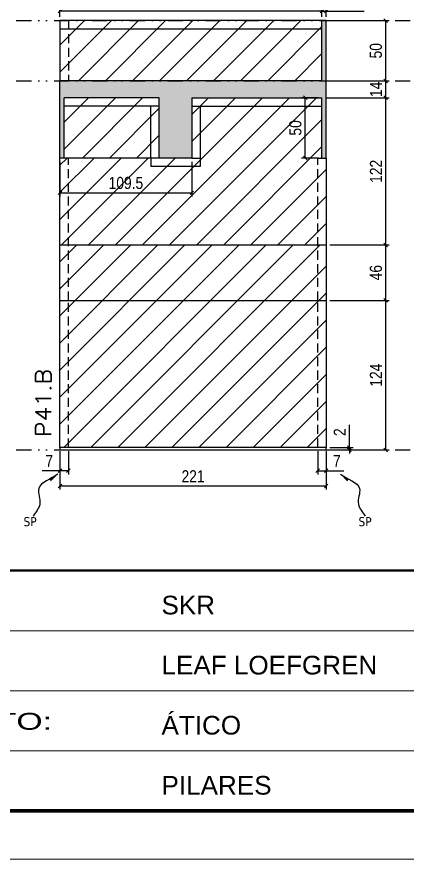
# Model space of a CAD drawing. Extents: x 14400 to 27878, y -21631 to 6985.
# Drawn here: x 14992 to 15316, y -5551 to -4853 of the extents above; entities that cross this region are included whole.
import ezdxf

# ---------------------------------------------------------------- set-up
doc = ezdxf.new("R2010")
doc.units = 0
for name, pattern in [('CONTINUO', [0]), ('DASHED', [0.75, 0.5, -0.25]), ('DIVIDE2', [0.625, 0.25, -0.125, 0, -0.125, 0, -0.125]), ('HIDDEN', [0.375, 0.25, -0.125])]:
    doc.linetypes.add(name, pattern=pattern)
for name, color, linetype in [('COTA', 241, 'Continuous'), ('Nível', 160, 'Continuous'), ('Painéis', 200, 'Continuous'), ('SARR_2.2x7', 40, 'Continuous'), ('texto', 7, 'Continuous')]:
    doc.layers.add(name, color=color, linetype=linetype)
for name, color, linetype, lineweight in [('Folhas', 255, 'Continuous', 9), ('Hachura', 251, 'Continuous', 9), ('SARRAFO DE PRESSAO', 251, 'DASHED', 9), ('Texto Seção', 7, 'Continuous', 15)]:
    doc.layers.add(name, color=color, linetype=linetype, lineweight=lineweight)
doc.styles.add('ARIAL', font='arial.ttf')
doc.styles.add('COTA TECNICA', font='techl___.ttf', dxfattribs={"height": 10})
doc.styles.add('COTA TECNICA-50', font='techl___.ttf', dxfattribs={"height": 10})
doc.styles.add('REGUA-120', font='ROMANS.shx', dxfattribs={"height": 15})
doc.styles.get("Standard").update_dxf_attribs({"font": 'arial.ttf'})
doc.styles.add('Tecnologia', font='')
doc.styles.get('Tecnologia').set_extended_font_data('Forgotten Futurist')
doc.dimstyles.new('COTA PAINEL-50', dxfattribs={"dimtxt": 10, "dimasz": 3, "dimexe": 3, "dimexo": 3, "dimgap": 3, "dimtad": 1, "dimdec": 1, "dimzin": 12, "dimdsep": 46, "dimtxsty": 'COTA TECNICA-50', "dimblk1": 'OBLIQUE', "dimblk2": 'OBLIQUE', "dimsah": 1, "dimcen": 0.9, "dimclrd": 4, "dimclre": 4, "dimclrt": 240, "dimadec": 1, "dimazin": 3, "dimtfac": 1, "dimtdec": 1, "dimtmove": 0, "dimatfit": 3, "dimfxl": 1, "dimtolj": 1, "dimtzin": 12, "dimarcsym": 0})
doc.dimstyles.new('PAINEL', dxfattribs={"dimtxt": 10, "dimasz": 3, "dimexe": 3, "dimexo": 3, "dimgap": 3, "dimtad": 1, "dimdec": 1, "dimzin": 12, "dimdsep": 46, "dimtxsty": 'COTA TECNICA', "dimblk1": 'OBLIQUE', "dimblk2": 'OBLIQUE', "dimsah": 1, "dimcen": 0.9, "dimclrd": 4, "dimclre": 4, "dimclrt": 240, "dimadec": 1, "dimazin": 3, "dimtfac": 1, "dimtdec": 1, "dimtmove": 0, "dimatfit": 3, "dimfxl": 1, "dimtolj": 1, "dimtzin": 12, "dimarcsym": 0})
doc.dimstyles.get("Standard").update_dxf_attribs({"dimtxt": 0.18, "dimasz": 0.18, "dimexe": 0.18, "dimexo": 0.0625, "dimgap": 0.09, "dimtad": 0, "dimtih": 1, "dimtoh": 1, "dimdec": 4, "dimzin": 0, "dimdsep": 46, "dimtxsty": 'Standard', "dimcen": 0.09, "dimadec": 0, "dimazin": 0, "dimtfac": 1, "dimtdec": 4, "dimtofl": 0, "dimtmove": 0, "dimatfit": 3, "dimfxl": 1, "dimtolj": 1, "dimtzin": 0, "dimarcsym": 0})

# ---------------------------------------------------------------- blocks, each defined once
blk = doc.blocks.new('9999999999')
at = {"color": 30, "linetype": 'CONTINUO'}
for p, q in [((98564.56, 34379.64), (99583.98, 34379.64)), ((98564.56, 34329.83), (99487.98, 34329.83)), ((98564.56, 34280.02), (99487.98, 34280.02))]:
    blk.add_line(p, q, dxfattribs=at)
at = {"color": 30, "linetype": 'CONTINUO', "const_width": 2}
blk.add_lwpolyline([(99583.98, 34230.21), (99583.98, 34414.45, 0.414214), (99568.98, 34429.45), (98228.98, 34429.45, 0.414214), (98213.98, 34414.45), (98213.98, 34245.21, 0.414214), (98228.98, 34230.21), (99583.98, 34230.21)], format="xyb", dxfattribs=at)
at = {"layer": 'Folhas'}
blk.add_lwpolyline([(98138.98, 34190.21), (99623.98, 34190.21), (99623.98, 35240.21), (98138.98, 35240.21)], close=True, dxfattribs=at)
at = {"layer": 'Folhas', "color": 30, "const_width": 3}
blk.add_lwpolyline([(98213.98, 34230.21), (99583.98, 34230.21), (99583.98, 35200.21), (98213.98, 35200.21)], close=True, dxfattribs=at)
at = {"color": 7, "linetype": 'Continuous', "ltscale": 5, "style": 'ARIAL'}
for s, height, p in [('SKR', 15.483, (98837.68, 34393.13)), ('LEAF LOEFGREN', 15.4829, (98837.68, 34343.32)), ('ÁTICO', 15.483, (98837.68, 34293.51)), ('PILARES', 15.483, (98837.68, 34243.7))]:
    blk.add_text(s, height=height, dxfattribs=at).set_placement(p)
at = {"layer": 'Folhas', "color": 7, "style": 'Tecnologia', "width": 1.5}
blk.add_text('PAVIMENTO:', height=14, dxfattribs=at).set_placement((98573.65, 34297.5))
blk = doc.blocks.new('_Oblique')
at = {"color": 0, "linetype": 'ByBlock', "lineweight": -2}
blk.add_line((-0.5, -0.5), (0.5, 0.5), dxfattribs=at)
blk = doc.blocks.new('*D3145')
at = {"layer": 'COTA', "color": 4, "lineweight": -2, "transparency": 16777216}
for p, q in [((15027.87, -5212.74), (15027.87, -5244.63)), ((15248.87, -5212.74), (15248.87, -5244.63)), ((15248.87, -5241.63), (15027.87, -5241.63))]:
    blk.add_line(p, q, dxfattribs=at)
at = {"layer": 'Defpoints', "color": 0, "transparency": 16777216}
for p in [(15027.87, -5209.74), (15248.87, -5209.74), (15027.87, -5241.63)]:
    blk.add_point(p, dxfattribs=at)
at = {"layer": 'COTA', "color": 4, "lineweight": -2, "transparency": 16777216, "xscale": 3, "yscale": 3, "zscale": 3, "rotation": 180}
blk.add_blockref('_Oblique', (15027.87, -5241.63), dxfattribs=at)
at = {"layer": 'COTA', "color": 4, "lineweight": -2, "transparency": 16777216, "xscale": 3, "yscale": 3, "zscale": 3}
blk.add_blockref('_Oblique', (15248.87, -5241.63), dxfattribs=at)
at = {"layer": 'COTA', "color": 240, "transparency": 16777216, "insert": (15138.37, -5233.58), "char_height": 10, "attachment_point": 5, "style": 'COTA TECNICA'}
blk.add_mtext('\\A1;221', dxfattribs=at)
blk = doc.blocks.new('*D3146')
at = {"layer": 'COTA', "color": 4, "lineweight": -2, "transparency": 16777216}
for p, q in [((15241.87, -5212.74), (15241.87, -5231.98)), ((15248.87, -5214.74), (15248.87, -5231.98)), ((15241.87, -5228.98), (15248.87, -5228.98)), ((15248.87, -5228.98), (15263.6, -5228.98))]:
    blk.add_line(p, q, dxfattribs=at)
at = {"layer": 'Defpoints', "color": 0, "transparency": 16777216}
for p in [(15241.87, -5209.74), (15248.87, -5211.74), (15248.87, -5228.98)]:
    blk.add_point(p, dxfattribs=at)
at = {"layer": 'COTA', "color": 4, "lineweight": -2, "transparency": 16777216, "xscale": 3, "yscale": 3, "zscale": 3, "rotation": 180}
blk.add_blockref('_Oblique', (15241.87, -5228.98), dxfattribs=at)
at = {"layer": 'COTA', "color": 4, "lineweight": -2, "transparency": 16777216, "xscale": 3, "yscale": 3, "zscale": 3}
blk.add_blockref('_Oblique', (15248.87, -5228.98), dxfattribs=at)
at = {"layer": 'COTA', "color": 240, "transparency": 16777216, "insert": (15257.73, -5220.91), "char_height": 10, "attachment_point": 5, "style": 'COTA TECNICA-50'}
blk.add_mtext('\\A1;7', dxfattribs=at)
blk = doc.blocks.new('*D3147')
at = {"layer": 'COTA', "color": 4, "lineweight": -2, "transparency": 16777216}
for p, q in [((15027.87, -5214.74), (15027.87, -5231.98)), ((15034.87, -5212.74), (15034.87, -5231.98)), ((15027.87, -5228.98), (15013.14, -5228.98)), ((15034.87, -5228.98), (15027.87, -5228.98))]:
    blk.add_line(p, q, dxfattribs=at)
at = {"layer": 'Defpoints', "color": 0, "transparency": 16777216}
for p in [(15034.87, -5209.74), (15027.87, -5211.74), (15027.87, -5228.98)]:
    blk.add_point(p, dxfattribs=at)
at = {"layer": 'COTA', "color": 4, "lineweight": -2, "transparency": 16777216, "xscale": 3, "yscale": 3, "zscale": 3, "rotation": 180}
blk.add_blockref('_Oblique', (15027.87, -5228.98), dxfattribs=at)
at = {"layer": 'COTA', "color": 4, "lineweight": -2, "transparency": 16777216, "xscale": 3, "yscale": 3, "zscale": 3}
blk.add_blockref('_Oblique', (15034.87, -5228.98), dxfattribs=at)
at = {"layer": 'COTA', "color": 240, "transparency": 16777216, "insert": (15019, -5220.91), "char_height": 10, "attachment_point": 5, "style": 'COTA TECNICA-50'}
blk.add_mtext('\\A1;7', dxfattribs=at)
blk = doc.blocks.new('*D3148')
at = {"layer": 'COTA', "color": 4, "lineweight": -2, "transparency": 16777216}
for p, q in [((15268.13, -5209.74), (15268.13, -5190.94)), ((15251.87, -5209.74), (15271.13, -5209.74)), ((15268.13, -5211.74), (15268.13, -5209.74)), ((15251.87, -5211.74), (15271.13, -5211.74)), ((15268.13, -5211.74), (15268.13, -5214.74))]:
    blk.add_line(p, q, dxfattribs=at)
at = {"layer": 'Defpoints', "color": 0, "transparency": 16777216}
for p in [(15248.87, -5209.74), (15248.87, -5211.74), (15268.13, -5211.74)]:
    blk.add_point(p, dxfattribs=at)
at = {"layer": 'COTA', "color": 4, "lineweight": -2, "transparency": 16777216, "xscale": 3, "yscale": 3, "zscale": 3}
for p, rotation in [((15268.13, -5209.74), 270), ((15268.13, -5211.74), 90)]:
    blk.add_blockref('_Oblique', p, dxfattribs=dict(at, rotation=rotation))
at = {"layer": 'COTA', "color": 240, "transparency": 16777216, "insert": (15260.13, -5196.99), "char_height": 10, "attachment_point": 5, "rotation": 90, "style": 'COTA TECNICA-50'}
blk.add_mtext('\\A1;2', dxfattribs=at)
blk = doc.blocks.new('*D3149')
at = {"layer": 'COTA', "color": 4, "linetype": 'ByBlock', "lineweight": -2, "transparency": 16777216}
for p, q in [((15251.87, -5087.74), (15301.24, -5087.74)), ((15298.24, -5211.74), (15298.24, -5087.74)), ((15251.87, -5211.74), (15301.24, -5211.74))]:
    blk.add_line(p, q, dxfattribs=at)
at = {"layer": 'Defpoints', "color": 0, "linetype": 'ByBlock', "transparency": 16777216}
for p in [(15248.87, -5087.74), (15298.24, -5087.74), (15248.87, -5211.74)]:
    blk.add_point(p, dxfattribs=at)
at = {"layer": 'COTA', "color": 4, "linetype": 'ByBlock', "lineweight": -2, "transparency": 16777216, "xscale": 3, "yscale": 3, "zscale": 3}
for p, rotation in [((15298.24, -5087.74), 90), ((15298.24, -5211.74), 270)]:
    blk.add_blockref('_Oblique', p, dxfattribs=dict(at, rotation=rotation))
at = {"layer": 'COTA', "color": 240, "linetype": 'ByBlock', "transparency": 16777216, "insert": (15290.16, -5149.74), "char_height": 10, "attachment_point": 5, "rotation": 90, "style": 'COTA TECNICA'}
blk.add_mtext('\\A1;124', dxfattribs=at)
blk = doc.blocks.new('*D3150')
at = {"layer": 'COTA', "color": 4, "lineweight": -2, "transparency": 16777216}
for p, q in [((15245.37, -4852.74), (15245.37, -4844.91)), ((15248.87, -4852.74), (15248.87, -4844.91)), ((15245.37, -4847.91), (15242.37, -4847.91)), ((15245.37, -4847.91), (15248.87, -4847.91)), ((15248.87, -4847.91), (15280.47, -4847.91))]:
    blk.add_line(p, q, dxfattribs=at)
at = {"layer": 'Defpoints', "color": 0, "transparency": 16777216}
for p in [(15248.87, -4847.91), (15245.37, -4855.74), (15248.87, -4855.74)]:
    blk.add_point(p, dxfattribs=at)
at = {"layer": 'COTA', "color": 4, "lineweight": -2, "transparency": 16777216, "xscale": 3, "yscale": 3, "zscale": 3}
blk.add_blockref('_Oblique', (15245.37, -4847.91), dxfattribs=at)
at = {"layer": 'COTA', "color": 4, "lineweight": -2, "transparency": 16777216, "xscale": 3, "yscale": 3, "zscale": 3, "rotation": 180}
blk.add_blockref('_Oblique', (15248.87, -4847.91), dxfattribs=at)
at = {"layer": 'COTA', "color": 240, "transparency": 16777216, "insert": (15267.67, -4839.69), "char_height": 10, "attachment_point": 5, "style": 'COTA TECNICA'}
blk.add_mtext('\\A1;3.5', dxfattribs=at)
blk = doc.blocks.new('*D3151')
at = {"layer": 'COTA', "color": 4, "lineweight": -2, "transparency": 16777216}
for p, q in [((15027.87, -4852.74), (15027.87, -4844.91)), ((15245.37, -4852.74), (15245.37, -4844.91)), ((15245.37, -4847.91), (15027.87, -4847.91))]:
    blk.add_line(p, q, dxfattribs=at)
at = {"layer": 'Defpoints', "color": 0, "transparency": 16777216}
for p in [(15027.87, -4847.91), (15027.87, -4855.74), (15245.37, -4855.74)]:
    blk.add_point(p, dxfattribs=at)
at = {"layer": 'COTA', "color": 4, "lineweight": -2, "transparency": 16777216, "xscale": 3, "yscale": 3, "zscale": 3, "rotation": 180}
blk.add_blockref('_Oblique', (15027.87, -4847.91), dxfattribs=at)
at = {"layer": 'COTA', "color": 4, "lineweight": -2, "transparency": 16777216, "xscale": 3, "yscale": 3, "zscale": 3}
blk.add_blockref('_Oblique', (15245.37, -4847.91), dxfattribs=at)
at = {"layer": 'COTA', "color": 240, "transparency": 16777216, "insert": (15136.62, -4839.8), "char_height": 10, "attachment_point": 5, "style": 'COTA TECNICA'}
blk.add_mtext('\\A1;217.5', dxfattribs=at)
blk = doc.blocks.new('*D3112')
at = {"layer": 'COTA', "color": 4, "lineweight": -2, "transparency": 16777216}
for p, q in [((15248.37, -4905.74), (15301.24, -4905.74)), ((15298.24, -4919.74), (15298.24, -4905.74)), ((15248.37, -4919.74), (15301.24, -4919.74))]:
    blk.add_line(p, q, dxfattribs=at)
at = {"layer": 'Defpoints', "color": 0, "transparency": 16777216}
for p in [(15245.37, -4905.74), (15298.24, -4905.74), (15245.37, -4919.74)]:
    blk.add_point(p, dxfattribs=at)
at = {"layer": 'COTA', "color": 4, "lineweight": -2, "transparency": 16777216, "xscale": 3, "yscale": 3, "zscale": 3}
for p, rotation in [((15298.24, -4905.74), 90), ((15298.24, -4919.74), 270)]:
    blk.add_blockref('_Oblique', p, dxfattribs=dict(at, rotation=rotation))
at = {"layer": 'COTA', "color": 240, "transparency": 16777216, "insert": (15290.16, -4912.74), "char_height": 10, "attachment_point": 5, "rotation": 90, "style": 'COTA TECNICA'}
blk.add_mtext('\\A1;14', dxfattribs=at)
blk = doc.blocks.new('*D3113')
at = {"layer": 'COTA', "color": 4, "lineweight": -2, "transparency": 16777216}
for p, q in [((15251.87, -4855.74), (15301.24, -4855.74)), ((15298.24, -4905.74), (15298.24, -4855.74)), ((15248.37, -4905.74), (15301.24, -4905.74))]:
    blk.add_line(p, q, dxfattribs=at)
at = {"layer": 'Defpoints', "color": 0, "transparency": 16777216}
for p in [(15248.87, -4855.74), (15298.24, -4855.74), (15245.37, -4905.74)]:
    blk.add_point(p, dxfattribs=at)
at = {"layer": 'COTA', "color": 4, "lineweight": -2, "transparency": 16777216, "xscale": 3, "yscale": 3, "zscale": 3}
for p, rotation in [((15298.24, -4855.74), 90), ((15298.24, -4905.74), 270)]:
    blk.add_blockref('_Oblique', p, dxfattribs=dict(at, rotation=rotation))
at = {"layer": 'COTA', "color": 240, "transparency": 16777216, "insert": (15290.13, -4880.74), "char_height": 10, "attachment_point": 5, "rotation": 90, "style": 'COTA TECNICA'}
blk.add_mtext('\\A1;50', dxfattribs=at)
blk = doc.blocks.new('*D3114')
at = {"layer": 'COTA', "color": 4, "lineweight": -2, "transparency": 16777216}
for p, q in [((15027.87, -4972.74), (15027.87, -5001.54)), ((15137.37, -4972.74), (15137.37, -5001.54)), ((15027.87, -4998.54), (15137.37, -4998.54))]:
    blk.add_line(p, q, dxfattribs=at)
at = {"layer": 'Defpoints', "color": 0, "transparency": 16777216}
for p in [(15027.87, -4969.74), (15137.37, -4969.74), (15137.37, -4998.54)]:
    blk.add_point(p, dxfattribs=at)
at = {"layer": 'COTA', "color": 4, "lineweight": -2, "transparency": 16777216, "xscale": 3, "yscale": 3, "zscale": 3, "rotation": 180}
blk.add_blockref('_Oblique', (15027.87, -4998.54), dxfattribs=at)
at = {"layer": 'COTA', "color": 4, "lineweight": -2, "transparency": 16777216, "xscale": 3, "yscale": 3, "zscale": 3}
blk.add_blockref('_Oblique', (15137.37, -4998.54), dxfattribs=at)
at = {"layer": 'COTA', "color": 240, "transparency": 16777216, "insert": (15082.62, -4990.4), "char_height": 10, "attachment_point": 5, "style": 'COTA TECNICA'}
blk.add_mtext('\\A1;109.5', dxfattribs=at)
blk = doc.blocks.new('*D3130')
at = {"layer": 'COTA', "color": 4, "lineweight": -2, "transparency": 16777216}
for p, q in [((15242.37, -4919.74), (15228.45, -4919.74)), ((15231.45, -4969.74), (15231.45, -4919.74)), ((15242.37, -4969.74), (15228.45, -4969.74))]:
    blk.add_line(p, q, dxfattribs=at)
at = {"layer": 'Defpoints', "color": 0, "transparency": 16777216}
for p in [(15231.45, -4919.74), (15245.37, -4919.74), (15245.37, -4969.74)]:
    blk.add_point(p, dxfattribs=at)
at = {"layer": 'COTA', "color": 4, "lineweight": -2, "transparency": 16777216, "xscale": 3, "yscale": 3, "zscale": 3}
for p, rotation in [((15231.45, -4919.74), 90), ((15231.45, -4969.74), 270)]:
    blk.add_blockref('_Oblique', p, dxfattribs=dict(at, rotation=rotation))
at = {"layer": 'COTA', "color": 240, "transparency": 16777216, "insert": (15223.34, -4944.74), "char_height": 10, "attachment_point": 5, "rotation": 90, "style": 'COTA TECNICA'}
blk.add_mtext('\\A1;50', dxfattribs=at)
blk = doc.blocks.new('*D3131')
at = {"layer": 'COTA', "color": 4, "lineweight": -2, "transparency": 16777216}
for p, q in [((15251.87, -5041.74), (15301.24, -5041.74)), ((15298.24, -5087.74), (15298.24, -5041.74)), ((15251.87, -5087.74), (15301.24, -5087.74))]:
    blk.add_line(p, q, dxfattribs=at)
at = {"layer": 'Defpoints', "color": 0, "transparency": 16777216}
for p in [(15248.87, -5041.74), (15298.24, -5041.74), (15248.87, -5087.74)]:
    blk.add_point(p, dxfattribs=at)
at = {"layer": 'COTA', "color": 4, "lineweight": -2, "transparency": 16777216, "xscale": 3, "yscale": 3, "zscale": 3}
for p, rotation in [((15298.24, -5041.74), 90), ((15298.24, -5087.74), 270)]:
    blk.add_blockref('_Oblique', p, dxfattribs=dict(at, rotation=rotation))
at = {"layer": 'COTA', "color": 240, "transparency": 16777216, "insert": (15290.13, -5064.74), "char_height": 10, "attachment_point": 5, "rotation": 90, "style": 'COTA TECNICA'}
blk.add_mtext('\\A1;46', dxfattribs=at)
blk = doc.blocks.new('*D3132')
at = {"layer": 'COTA', "color": 4, "lineweight": -2, "transparency": 16777216}
for p, q in [((15248.37, -4919.74), (15301.24, -4919.74)), ((15298.24, -5041.74), (15298.24, -4919.74)), ((15251.87, -5041.74), (15301.24, -5041.74))]:
    blk.add_line(p, q, dxfattribs=at)
at = {"layer": 'Defpoints', "color": 0, "transparency": 16777216}
for p in [(15245.37, -4919.74), (15298.24, -4919.74), (15248.87, -5041.74)]:
    blk.add_point(p, dxfattribs=at)
at = {"layer": 'COTA', "color": 4, "lineweight": -2, "transparency": 16777216, "xscale": 3, "yscale": 3, "zscale": 3}
for p, rotation in [((15298.24, -4919.74), 90), ((15298.24, -5041.74), 270)]:
    blk.add_blockref('_Oblique', p, dxfattribs=dict(at, rotation=rotation))
at = {"layer": 'COTA', "color": 240, "transparency": 16777216, "insert": (15290.18, -4980.74), "char_height": 10, "attachment_point": 5, "rotation": 90, "style": 'COTA TECNICA'}
blk.add_mtext('\\A1;122', dxfattribs=at)

msp = doc.modelspace()

# ---------------------------------------------------------------- hatches: boundary and pattern name
at = {"layer": 'COTA'}
h = msp.add_hatch(dxfattribs=at)
h.set_pattern_fill('AR-CONC', color=256, scale=0.03)
h.set_pattern_definition([(50, (-1626.186, 2e-12), (5.4655401, -0.4781726), [0.5715, -6.2865]), (355, (-1626.186, 2e-12), (-1.0573026, 5.7317054), [0.4572, -5.0292175]), (100.451445, (-1625.7306, -0.04), (4.4082374, 5.2535326), [0.4857003, -5.3427073]), (46.1842, (-1626.186, 1.524), (8.1323712, -1.2612698), [0.85725, -9.42975]), (96.63556, (-1625.508, 1.419), (7.122124, 7.4227837), [0.7285507, -8.0140682]), (351.18415, (-1626.186, 1.524), (7.122124, 7.4227837), [0.685799, -7.543792]), (21, (-1625.424, 1.143), (4.5484317, -3.067956), [0.5715, -6.2865]), (326, (-1625.424, 1.143), (1.8540609, 5.525639), [0.4572, -5.0292]), (71.451445, (-1625.045, 0.8873), (6.4024926, 2.457683), [0.4857003, -5.3426981]), (37.5, (-1626.186, 2e-12), (0.0926581, 2.53665117), [0, -4.96824, 0, -5.1054, 0, -5.04825]), (7.5, (-1626.186, 2e-12), (2.00458988, 3.00541724), [0, -2.91084, 0, -4.85394, 0, -1.92405]), (327.5, (-1627.8854, 2e-12), (4.06771786, -0.17186232), [0, -1.905, 0, -5.9436, 0, -7.8867]), (317.5, (-1628.6474, 2e-12), (4.44387544, 0.7627947), [0, -2.4765, 0, -3.94716, 0, -5.6007])])
h.paths.add_polyline_path([(15027.868, -4905.741), (15027.868, -4969.741), (15031.368, -4969.741), (15031.368, -4919.741), (15110.368, -4919.741), (15110.368, -4969.741), (15137.368, -4969.741), (15137.368, -4919.741), (15245.368, -4919.741), (15245.368, -4969.741), (15248.868, -4969.741), (15248.868, -4905.741)])
h.paths.add_polyline_path([(15245.368, -4905.741), (15248.868, -4905.741), (15248.868, -4855.741), (15245.368, -4855.741)])
at = {"layer": 'Hachura'}
h = msp.add_hatch(dxfattribs=at)
h.set_pattern_fill('ANSI31', color=256, scale=5)
h.set_pattern_definition([(45, (-4796.186, 5742.876), (-11.22532, 11.22532), [])])
h.paths.add_polyline_path([(14699.66, -4905.741), (14809.16, -4905.741), (14809.16, -4855.741), (14591.66, -4855.741), (14591.66, -4969.741), (14699.66, -4969.741)])
h.paths.add_polyline_path([(14809.16, -4969.741), (14805.66, -4969.741), (14805.66, -4921.741), (14726.66, -4921.741), (14726.66, -4969.741), (14588.16, -4969.741), (14588.16, -5043.741), (14809.16, -5043.741)])
h.paths.add_polyline_path([(14809.16, -5043.741), (14588.16, -5043.741), (14588.16, -5087.741), (14809.16, -5087.741)])
h.paths.add_polyline_path([(14809.16, -5087.741), (14588.16, -5087.741), (14588.16, -5209.741), (14809.16, -5209.741)])
h.paths.add_polyline_path([(15248.868, -5087.741), (15027.868, -5087.741), (15027.868, -5209.741), (15248.868, -5209.741)])
h.paths.add_polyline_path([(15248.868, -5041.741), (15027.868, -5041.741), (15027.868, -5087.741), (15248.868, -5087.741)])
h.paths.add_polyline_path([(15110.368, -4919.741), (15031.368, -4919.741), (15031.368, -4969.741), (15110.368, -4969.741)])
h.paths.add_polyline_path([(15245.368, -4855.741), (15027.868, -4855.741), (15027.868, -4905.741), (15245.368, -4905.741)])
h.paths.add_polyline_path([(15457.823, -4969.741), (15438.823, -4969.741), (15438.823, -5209.741), (15457.823, -5209.741)])
h.paths.add_polyline_path([(15650.203, -4969.741), (15631.203, -4969.741), (15631.203, -5209.741), (15650.203, -5209.741)])
h.paths.add_polyline_path([(15650.203, -4855.741), (15631.203, -4855.741), (15631.203, -4905.741), (15650.203, -4905.741)])
h = msp.add_hatch(dxfattribs=at)
h.set_pattern_fill('ANSI31', color=256, scale=5)
h.paths.add_polyline_path([(15248.868, -4969.741), (15245.368, -4969.741), (15245.368, -4919.741), (15137.368, -4919.741), (15137.368, -4969.741), (15027.868, -4969.741), (15027.868, -5041.741), (15248.868, -5041.741)])

# ---------------------------------------------------------------- linework, layer by layer
at = {"layer": 'COTA'}
for p, q in [((15248.868, -4855.741), (15245.368, -4855.741)), ((15248.868, -4969.741), (15248.868, -4855.741)), ((15027.868, -4969.741), (15027.868, -4905.741)), ((15103.368, -4969.741), (15103.368, -4976.741)), ((15137.368, -4969.741), (15144.368, -4969.741)), ((15144.368, -4969.741), (15144.368, -4976.741)), ((15241.868, -4969.741), (15245.368, -4969.741))]:
    msp.add_line(p, q, dxfattribs=at)
at = {"layer": 'Nível', "color": 4, "linetype": 'DIVIDE2', "ltscale": 50}
for p, q in [((14488.467, -4855.741), (15858.467, -4855.741)), ((14488.467, -4905.741), (15858.467, -4905.741)), ((14488.467, -5211.741), (15858.467, -5211.741))]:
    msp.add_line(p, q, dxfattribs=at)
at = {"layer": 'Painéis'}
for p, q in [((15245.368, -4855.741), (15027.868, -4855.741)), ((15027.868, -4855.741), (15027.868, -4905.741)), ((15245.368, -4905.741), (15245.368, -4855.741)), ((15245.368, -4905.741), (15027.868, -4905.741)), ((15031.368, -4969.741), (15031.368, -4919.741)), ((15110.368, -4919.741), (15031.368, -4919.741)), ((15110.368, -4969.741), (15110.368, -4919.741)), ((15137.368, -4919.741), (15137.368, -4969.741)), ((15137.368, -4919.741), (15245.368, -4919.741)), ((15245.368, -4969.741), (15245.368, -4919.741)), ((15027.868, -5209.741), (15027.868, -4969.741)), ((15137.368, -4969.741), (15027.868, -4969.741)), ((15245.368, -4969.741), (15248.868, -4969.741)), ((15248.868, -4969.741), (15248.868, -5209.741)), ((15027.868, -5041.741), (15248.868, -5041.741)), ((15027.868, -5087.741), (15248.868, -5087.741))]:
    msp.add_line(p, q, dxfattribs=at)
msp.add_lwpolyline([(15248.868, -5209.741), (15027.868, -5209.741), (15027.868, -5211.741), (15248.868, -5211.741)], close=True, dxfattribs=at)
at = {"layer": 'SARR_2.2x7', "linetype": 'HIDDEN', "ltscale": 30}
for p, q in [((15034.868, -4855.741), (15034.868, -4905.741)), ((15034.868, -5087.741), (15034.868, -4969.741)), ((15241.868, -5087.741), (15241.868, -4969.741)), ((15034.868, -5209.741), (15034.868, -5087.741)), ((15241.868, -5209.741), (15241.868, -5087.741))]:
    msp.add_line(p, q, dxfattribs=at)
at = {"layer": 'SARR_2.2x7'}
for p, q in [((15245.368, -4862.741), (15027.868, -4862.741)), ((15110.368, -4926.741), (15031.368, -4926.741)), ((15103.368, -4969.741), (15103.368, -4926.741)), ((15137.368, -4926.741), (15245.368, -4926.741)), ((15144.368, -4926.741), (15144.368, -4969.741)), ((15144.368, -4976.741), (15103.368, -4976.741))]:
    msp.add_line(p, q, dxfattribs=at)

# ---------------------------------------------------------------- block references
at = {"layer": 'SARRAFO DE PRESSAO', "color": 6, "linetype": 'ByBlock'}
msp.add_blockref('9999999999', (-83725.511, -39741.229), dxfattribs=at)

# ---------------------------------------------------------------- texts
at = {"layer": 'texto', "color": 0, "char_height": 7.5, "attachment_point": 5}
for insert in [(15003.091, -5271.232), (15281.115, -5271.232)]:
    msp.add_mtext('{\\fTahoma|b0|i0|c0|p34;\\C4;SP}', dxfattribs=dict(at, insert=insert))
at = {"layer": 'Texto Seção', "style": 'REGUA-120', "width": 1.1}
msp.add_text('P41.B', height=13, rotation=90, dxfattribs=at).set_placement((15020.619, -5200.977))

# ---------------------------------------------------------------- dimensions: what is measured, and where the dimension line sits
at = {"layer": 'COTA'}
for base, p1, p2, angle, dimstyle, picture, middle in [((15027.868, -4847.908), (15245.368, -4855.741), (15027.868, -4855.741), 180, 'PAINEL', '*D3151', (15136.618, -4839.799)), ((15248.868, -4847.908), (15245.368, -4855.741), (15248.868, -4855.741), 180, 'PAINEL', '*D3150', (15267.67, -4839.689)), ((15231.45, -4919.741), (15245.368, -4969.741), (15245.368, -4919.741), 90, 'PAINEL', '*D3130', (15223.34, -4944.741)), ((15298.235, -5041.741), (15248.868, -5087.741), (15248.868, -5041.741), 90, 'PAINEL', '*D3131', (15290.133, -5064.741)), ((15027.868, -5228.982), (15034.868, -5209.741), (15027.868, -5211.741), 180, 'COTA PAINEL-50', '*D3147', (15019.002, -5220.909))]:
    dim = msp.add_linear_dim(base=base, p1=p1, p2=p2, angle=angle, dimstyle=dimstyle, dxfattribs=at)
    dim.commit()
    dim.dimension.update_dxf_attribs({"geometry": picture, "text_midpoint": middle})
for base, p1, p2, angle, override, picture, middle in [((15298.235, -4855.741), (15245.368, -4905.741), (15248.868, -4855.741), 90, {"dimtmove": 1}, '*D3113', (15290.126, -4880.741)), ((15298.235, -4919.741), (15248.868, -5041.741), (15245.368, -4919.741), 90, {"dimtmove": 1}, '*D3132', (15290.177, -4980.741)), ((15027.868, -5241.635), (15248.868, -5209.741), (15027.868, -5209.741), 180, {"dimarcsym": 2}, '*D3145', (15138.368, -5233.576))]:
    dim = msp.add_linear_dim(base=base, p1=p1, p2=p2, angle=angle, dimstyle='PAINEL', override=override, dxfattribs=at)
    dim.commit()
    dim.dimension.update_dxf_attribs({"geometry": picture, "text_midpoint": middle})
dim = msp.add_linear_dim(base=(15298.235, -4905.741), p1=(15245.368, -4919.741), p2=(15245.368, -4905.741), angle=90, dimstyle='PAINEL', override={"dimtmove": 1}, dxfattribs=at)
dim.commit()
dim.dimension.update_dxf_attribs({"geometry": '*D3112', "text_midpoint": (15298.235, -4912.741), "dimtype": 160})
for base, p1, p2, dimstyle, picture, middle in [((15137.368, -4998.537), (15027.868, -4969.741), (15137.368, -4969.741), 'PAINEL', '*D3114', (15082.618, -4990.399)), ((15248.868, -5228.982), (15241.868, -5209.741), (15248.868, -5211.741), 'COTA PAINEL-50', '*D3146', (15257.733, -5220.909))]:
    dim = msp.add_linear_dim(base=base, p1=p1, p2=p2, dimstyle=dimstyle, dxfattribs=at)
    dim.commit()
    dim.dimension.update_dxf_attribs({"geometry": picture, "text_midpoint": middle})
at = {"layer": 'COTA', "linetype": 'ByBlock'}
dim = msp.add_aligned_dim(p1=(15248.868, -5211.741), p2=(15248.868, -5087.741), distance=-49.367, dimstyle='PAINEL', dxfattribs=at)
dim.commit()
dim.dimension.update_dxf_attribs({"geometry": '*D3149', "text_midpoint": (15290.162, -5149.741)})
at = {"layer": 'COTA'}
dim = msp.add_linear_dim(base=(15268.126, -5211.741), p1=(15248.868, -5209.741), p2=(15248.868, -5211.741), angle=90, dimstyle='COTA PAINEL-50', dxfattribs=at)
dim.commit()
dim.dimension.update_dxf_attribs({"geometry": '*D3148', "text_midpoint": (15268.126, -5196.994), "dimtype": 160})

# ---------------------------------------------------------------- leaders
at = {"layer": 'COTA', "path_type": 1}
for points in [[(15026.039, -5231.921), (15010.254, -5243.756), (15011.179, -5256.763), (15005.626, -5266.545)], [(15260.697, -5231.921), (15276.482, -5243.756), (15275.557, -5256.763), (15281.11, -5266.545)]]:
    msp.add_leader(points, dimstyle='Standard', override={"dimasz": 8}, dxfattribs=at)

doc.saveas('drawing.dxf')
